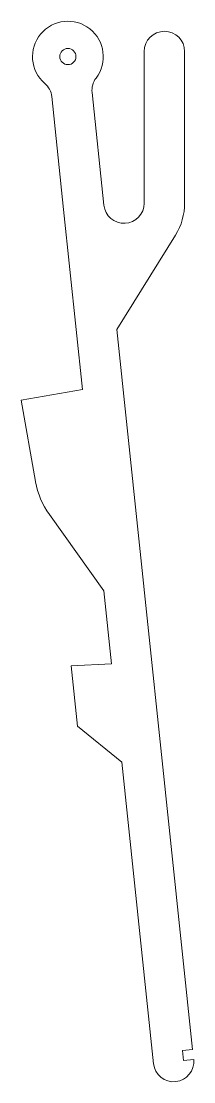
# Model space of a CAD drawing. Header units: millimetres. Extents: x 96 to 113, y -2 to 103.
import ezdxf

# ---------------------------------------------------------------- set-up
doc = ezdxf.new("R2010")
doc.units = ezdxf.units.MM
doc.layers.add('bar', color=7, linetype='CONTINUOUS', lineweight=0, true_color=0x000000)

msp = doc.modelspace()

# ---------------------------------------------------------------- linework, layer by layer
at = {"layer": 'bar'}
for p, q in [((108, 85), (108, 100)), ((112, 100), (112, 85)), ((98.86, 95.54), (100.03, 84.37)), ((102.84, 95.95), (104.01, 84.79)), ((100.03, 84.37), (101.9, 66.57)), ((111.1, 81.84), (105.3, 72.49)), ((112.79, 1.25), (105.3, 72.49)), ((95.83, 65.5), (101.9, 66.57)), ((97.25, 57.44), (95.83, 65.5)), ((104, 46.63), (98.62, 54.18)), ((104, 46.63), (104.76, 39.41)), ((104.76, 39.41), (100.76, 39.2)), ((100.76, 39.2), (101.39, 33.23)), ((101.39, 33.23), (105.78, 29.67)), ((105.78, 29.67), (108.92, -0.16)), ((112.79, 1.25), (111.8, 1.15)), ((111.8, 1.15), (111.9, 0.15)), ((111.9, 0.15), (112.9, 0.26))]:
    msp.add_line(p, q, dxfattribs=at)
msp.add_circle((100.45, 99.5), 0.8, dxfattribs=at)
for centre, radius, start, end in [((100.45, 99.5), 3.5, 322.6582, 229.3418), ((110, 100), 2, 0, 180), ((96.87, 95.33), 2, 6, 49.3418), ((104.83, 96.16), 2, 142.6582, 186), ((106, 85), 2, 186, 0), ((106, 85), 6, 328.2026, 0), ((105.13, 58.82), 8, 190, 215.4918), ((110.91, 0.05), 2, 186, 6)]:
    msp.add_arc(centre, radius, start, end, dxfattribs=at)

doc.saveas('drawing.dxf')
